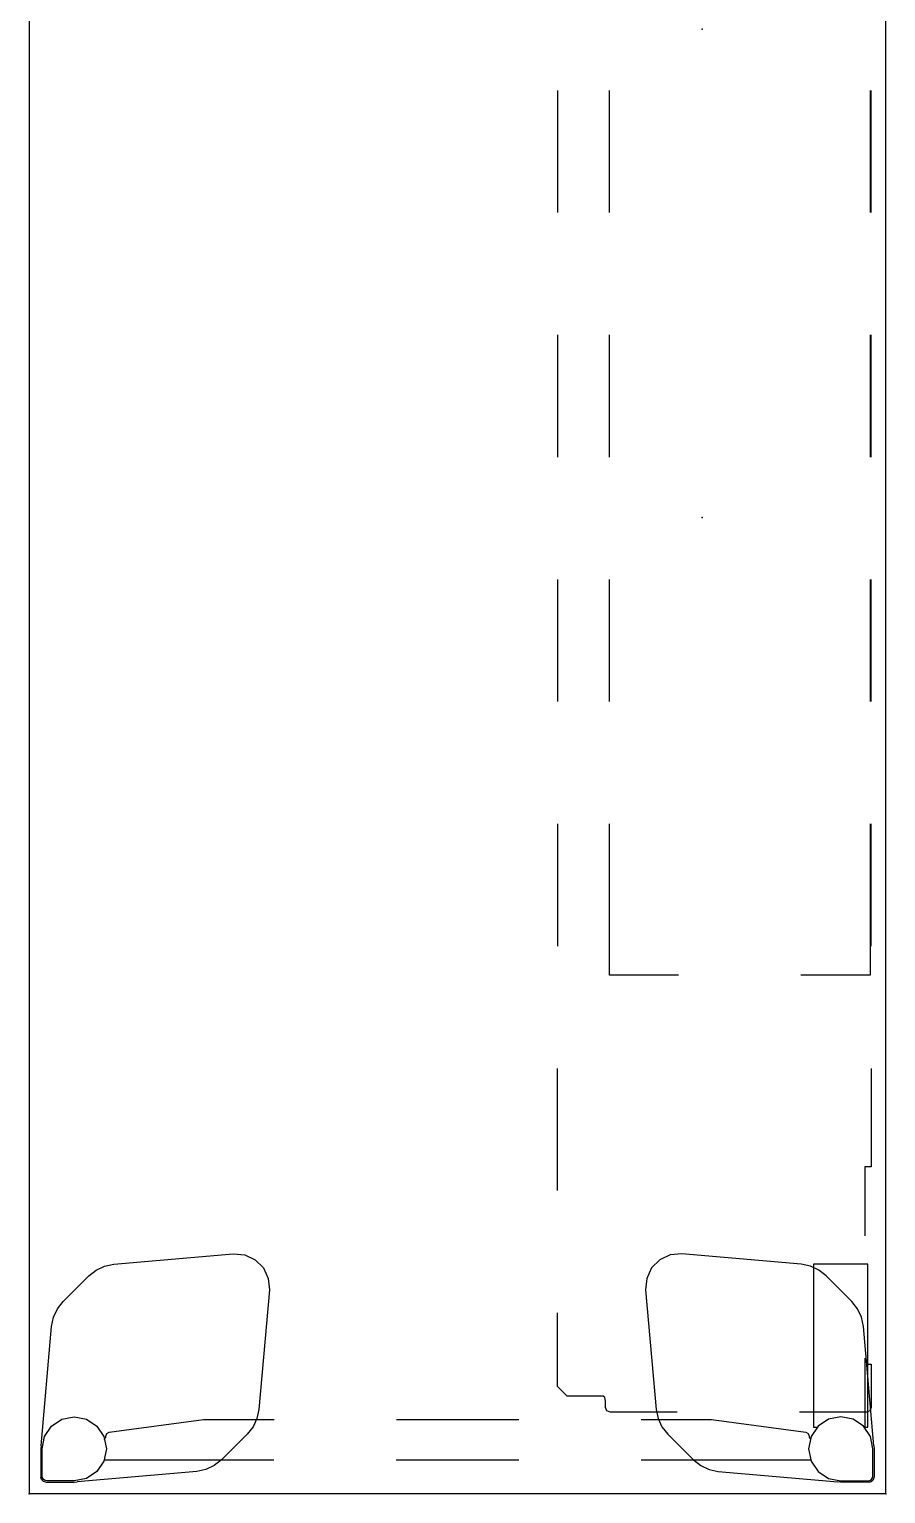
# Model space of a CAD drawing. Header units: inches. Extents: x 0 to 707, y 8 to 426.
# Drawn here: x 36.79 to 57.79, y 170.08 to 206.01 of the extents above; entities that cross this region are included whole.
import ezdxf

# ---------------------------------------------------------------- set-up
doc = ezdxf.new("R2010")
doc.units = ezdxf.units.IN
doc.header["$MEASUREMENT"] = 0
for name, color, linetype in [('TABLE', 6, 'Continuous'), ('TABLE-ELEC', 1, 'Continuous'), ('TABLE-HIDDEN', 6, 'Continuous')]:
    doc.layers.add(name, color=color, linetype=linetype)

# ---------------------------------------------------------------- blocks, each defined once
blk = doc.blocks.new('PHZ400S_422172L_0P')
at = {"layer": 'TABLE'}
for p, q in [((71.875, 0), (0, 0)), ((71.875, 0), (71.875, -21)), ((0, -21), (71.875, -21))]:
    blk.add_line(p, q, dxfattribs=at)
for p in [(71.875, 0), (71.875, -21)]:
    blk.add_point(p, dxfattribs=at)
at = {"layer": 'TABLE-ELEC'}
for p in [(35.938, -4.5), (47.917, -4.5)]:
    blk.add_point(p, dxfattribs=at)
at = {"layer": 'TABLE-HIDDEN'}
for p, q in [((40.437, -0.352), (37.437, -0.352)), ((46.437, -0.352), (43.437, -0.352)), ((52.437, -0.352), (49.437, -0.352)), ((58.437, -0.352), (55.437, -0.352)), ((61.438, -0.352), (63.851, -0.352)), ((63.851, -0.352), (63.851, -0.51)), ((70.703, -0.288), (67.769, -0.545)), ((68.694, -0.352), (69.757, -0.352)), ((68.694, -0.434), (68.694, -0.352)), ((69.757, -0.352), (69.84, -0.387)), ((70.772, -0.315), (70.471, -0.375)), ((70.703, -0.288), (70.771, -0.285)), ((70.771, -0.285), (71.471, -0.285)), ((71.442, -0.315), (70.772, -0.315)), ((71.487, -0.324), (71.442, -0.315)), ((71.53, -0.301), (71.471, -0.285)), ((71.525, -0.35), (71.487, -0.324)), ((71.551, -0.388), (71.525, -0.35)), ((71.574, -0.344), (71.53, -0.301)), ((71.589, -0.404), (71.574, -0.344)), ((37.437, -0.382), (40.437, -0.382)), ((43.437, -0.382), (46.437, -0.382)), ((49.437, -0.382), (52.437, -0.382)), ((55.437, -0.382), (59.154, -0.382)), ((59.154, -0.382), (59.154, -2.078)), ((63.851, -0.51), (65.546, -0.51)), ((70.241, -0.434), (66.241, -0.434)), ((66.241, -0.434), (66.241, -1.772)), ((67.338, -0.688), (67.159, -0.83)), ((67.545, -0.591), (67.338, -0.688)), ((67.769, -0.545), (67.545, -0.591)), ((68.546, -0.51), (70.241, -0.51)), ((69.84, -0.387), (69.875, -0.47)), ((69.875, -0.47), (69.875, -2.112)), ((70.216, -0.546), (70.045, -0.801)), ((70.471, -0.375), (70.216, -0.546)), ((70.241, -0.51), (70.241, -0.434)), ((71.56, -0.433), (71.551, -0.388)), ((71.56, -1.102), (71.56, -0.433)), ((71.589, -0.404), (71.589, -1.104)), ((67.159, -0.83), (66.53, -1.459)), ((70.045, -0.801), (69.985, -1.102)), ((69.985, -1.102), (70.045, -1.404)), ((70.045, -1.404), (70.216, -1.659)), ((71.329, -1.659), (71.5, -1.404)), ((71.33, -4.106), (71.586, -1.172)), ((71.5, -1.404), (71.56, -1.102)), ((71.589, -1.104), (71.586, -1.172)), ((66.241, -1.772), (70.241, -1.772)), ((66.388, -1.638), (66.292, -1.845)), ((66.53, -1.459), (66.388, -1.638)), ((70.216, -1.659), (70.471, -1.83)), ((70.241, -1.772), (70.241, -1.692)), ((71.074, -1.83), (71.329, -1.659)), ((66.245, -2.069), (65.989, -5.001)), ((66.292, -1.845), (66.245, -2.069)), ((70.052, -4.268), (70.362, -1.961)), ((70.362, -1.961), (70.398, -1.897)), ((70.398, -1.897), (70.466, -1.877)), ((70.466, -1.877), (70.492, -1.877)), ((70.471, -1.83), (70.772, -1.89)), ((70.492, -1.877), (70.508, -1.859)), ((70.508, -1.859), (70.546, -1.845)), ((70.772, -1.89), (71.074, -1.83)), ((71.05, -1.835), (71.05, -6)), ((70.052, -5.999), (70.052, -4.268)), ((71.284, -4.33), (71.33, -4.106)), ((71.045, -4.716), (71.187, -4.537)), ((71.187, -4.537), (71.284, -4.33)), ((65.989, -5.001), (66.014, -5.284)), ((70.416, -5.345), (71.045, -4.716)), ((59.154, -5.078), (59.154, -6.773)), ((66.014, -5.284), (66.134, -5.541)), ((69.875, -5.112), (69.875, -6.753)), ((70.237, -5.487), (70.416, -5.345)), ((66.134, -5.541), (66.334, -5.741)), ((66.334, -5.741), (66.591, -5.861)), ((66.874, -5.886), (69.806, -5.629)), ((69.806, -5.629), (70.03, -5.583)), ((70.03, -5.583), (70.237, -5.487)), ((66.591, -5.861), (66.874, -5.886)), ((40.437, -6.773), (37.437, -6.773)), ((46.437, -6.773), (43.437, -6.773)), ((52.437, -6.773), (49.437, -6.773)), ((59.154, -6.773), (55.437, -6.773)), ((69.874, -6.756), (69.842, -6.837)), ((69.516, -6.89), (69.481, -6.929)), ((69.481, -6.929), (69.481, -7.812)), ((69.601, -6.873), (69.516, -6.89)), ((69.758, -6.873), (69.601, -6.873)), ((69.842, -6.837), (69.758, -6.873)), ((69.481, -7.812), (69.245, -8.048)), ((37.438, -8.048), (40.438, -8.048)), ((43.438, -8.048), (46.438, -8.048)), ((49.438, -8.048), (52.438, -8.048)), ((55.438, -8.048), (58.438, -8.048)), ((64.438, -8.048), (61.438, -8.048)), ((69.245, -8.048), (67.438, -8.048)), ((70.052, -11.999), (70.052, -8.999)), ((71.05, -9), (71.05, -12)), ((70.052, -16.73), (70.052, -14.999)), ((71.05, -15), (71.05, -19.165)), ((66.134, -15.459), (66.334, -15.259)), ((66.334, -15.259), (66.591, -15.139)), ((66.591, -15.139), (66.874, -15.114)), ((66.874, -15.114), (69.806, -15.371)), ((69.806, -15.371), (70.03, -15.417)), ((70.03, -15.417), (70.237, -15.513)), ((65.989, -15.999), (66.014, -15.716)), ((66.014, -15.716), (66.134, -15.459)), ((70.237, -15.513), (70.416, -15.655)), ((70.416, -15.655), (71.045, -16.284)), ((66.245, -18.931), (65.989, -15.999)), ((71.045, -16.284), (71.187, -16.463)), ((71.187, -16.463), (71.284, -16.67)), ((70.362, -19.039), (70.052, -16.73)), ((71.284, -16.67), (71.33, -16.894)), ((71.33, -16.894), (71.586, -19.828)), ((66.292, -19.155), (66.245, -18.931)), ((70.398, -19.103), (70.362, -19.039)), ((66.388, -19.362), (66.292, -19.155)), ((66.53, -19.541), (66.388, -19.362)), ((70.045, -19.596), (70.216, -19.341)), ((70.216, -19.341), (70.471, -19.17)), ((70.467, -19.125), (70.398, -19.103)), ((70.494, -19.124), (70.467, -19.125)), ((70.471, -19.17), (70.772, -19.11)), ((70.507, -19.142), (70.494, -19.124)), ((70.552, -19.154), (70.507, -19.142)), ((70.772, -19.11), (71.074, -19.17)), ((71.074, -19.17), (71.329, -19.341)), ((71.329, -19.341), (71.5, -19.596)), ((67.159, -20.17), (66.53, -19.541)), ((69.985, -19.898), (70.045, -19.596)), ((71.5, -19.596), (71.56, -19.898)), ((70.045, -20.199), (69.985, -19.898)), ((71.56, -19.898), (71.56, -20.567)), ((71.589, -19.896), (71.586, -19.828)), ((71.589, -20.596), (71.589, -19.896)), ((67.338, -20.312), (67.159, -20.17)), ((67.545, -20.409), (67.338, -20.312)), ((67.769, -20.455), (67.545, -20.409)), ((70.703, -20.712), (67.769, -20.455)), ((70.216, -20.454), (70.045, -20.199)), ((70.471, -20.625), (70.216, -20.454)), ((70.772, -20.685), (70.471, -20.625)), ((70.703, -20.712), (70.771, -20.715)), ((70.771, -20.715), (71.471, -20.715)), ((71.442, -20.685), (70.772, -20.685)), ((71.487, -20.676), (71.442, -20.685)), ((71.53, -20.699), (71.471, -20.715)), ((71.525, -20.65), (71.487, -20.676)), ((71.551, -20.612), (71.525, -20.65)), ((71.574, -20.656), (71.53, -20.699)), ((71.56, -20.567), (71.551, -20.612)), ((71.589, -20.596), (71.574, -20.656))]:
    blk.add_line(p, q, dxfattribs=at)

msp = doc.modelspace()

# ---------------------------------------------------------------- block references
at = {"rotation": 270}
msp.add_blockref('PHZ400S_422172L_0P', (57.789, 241.951), dxfattribs=at)

doc.saveas('drawing.dxf')
